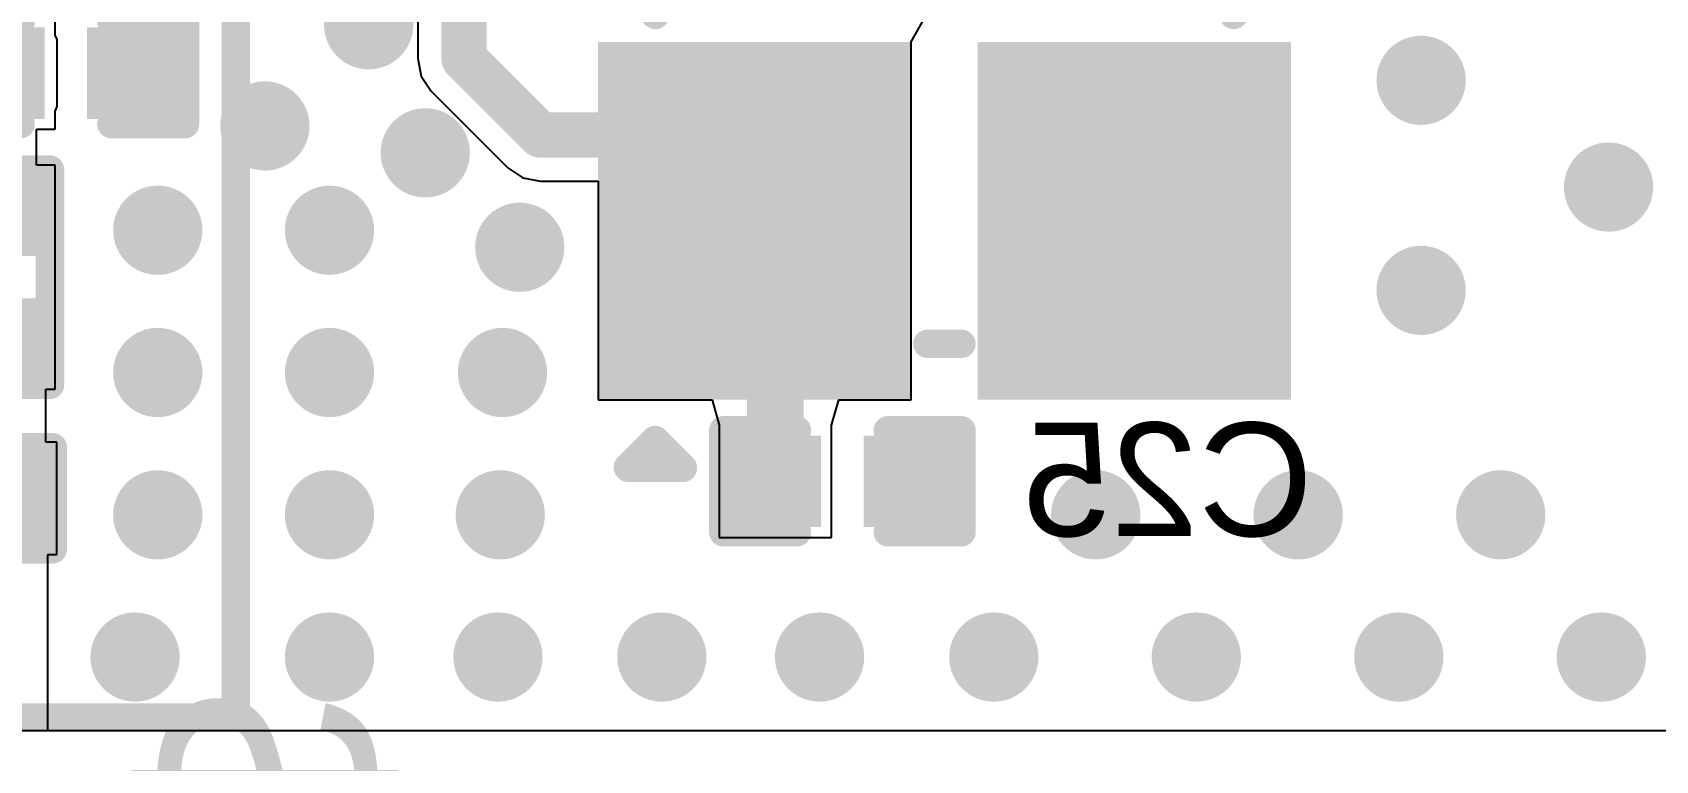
# Model space of a CAD drawing. Header units: millimetres. Extents: x -0.24 to 4.31, y -0.01 to 3.37.
# Drawn here: x 0.3059 to 0.5921, y 0.1957 to 0.3242 of the extents above; entities that cross this region are included whole.
import ezdxf

# ---------------------------------------------------------------- set-up
doc = ezdxf.new("R2010")
doc.units = ezdxf.units.MM
doc.header["$MEASUREMENT"] = 0
for name, color, linetype in [('BottomLayer', 5, 'Continuous'), ('BottomOverlay', 54, 'Continuous'), ('BottomPaste', 16, 'Continuous'), ('BottomSolder', 6, 'Continuous'), ('MidLayer1', 16, 'Continuous'), ('MidLayer2', 76, 'Continuous'), ('TopLayer', 1, 'Continuous'), ('ViaHoleLayer', 16, 'Continuous')]:
    doc.layers.add(name, color=color, linetype=linetype)
doc.styles.add('Arial', font='', dxfattribs={"height": 0.2})
doc.styles.get('Arial').set_extended_font_data('Arial')

# ---------------------------------------------------------------- blocks, each defined once
blk = doc.blocks.new('IND_0201_B_8')
at = {"layer": 'BottomLayer'}
for points in [[(-0.01575, 0.00591), (-0.00591, 0.00591), (-0.00591, -0.00591), (-0.01575, -0.00591)], [(0.00591, 0.00591), (0.01575, 0.00591), (0.01575, -0.00591), (0.00591, -0.00591)]]:
    blk.add_hatch(color=5, dxfattribs=at).paths.add_polyline_path(points)
at = {"layer": 'BottomPaste'}
for points in [[(-0.01575, 0.00591), (-0.00591, 0.00591), (-0.00591, -0.00591), (-0.01575, -0.00591)], [(0.00591, 0.00591), (0.01575, 0.00591), (0.01575, -0.00591), (0.00591, -0.00591)]]:
    blk.add_hatch(color=16, dxfattribs=at).paths.add_polyline_path(points)
at = {"layer": 'BottomSolder'}
for points in [[(-0.01791, 0.00807), (-0.00374, 0.00807), (-0.00374, -0.00807), (-0.01791, -0.00807)], [(0.00374, 0.00807), (0.01791, 0.00807), (0.01791, -0.00807), (0.00374, -0.00807)]]:
    blk.add_hatch(color=6, dxfattribs=at).paths.add_polyline_path(points)
at = {"layer": 'BottomOverlay', "const_width": 0.005}
for points in [[(-0.019, 0.009), (0.019, 0.009)], [(-0.019, 0.009), (-0.019, -0.009)], [(0.019, 0.009), (0.019, -0.009)], [(-0.019, -0.009), (0.019, -0.009)]]:
    blk.add_lwpolyline(points, dxfattribs=at)
at = {"layer": 'BottomOverlay', "const_width": 0.0025}
for points in [[(-0.02025, 0.009, 1), (-0.01775, 0.009, 1)], [(-0.02025, 0.009, 1), (-0.01775, 0.009, 1)], [(0.01775, 0.009, 1), (0.02025, 0.009, 1)], [(0.01775, 0.009, 1), (0.02025, 0.009, 1)], [(-0.02025, -0.009, 1), (-0.01775, -0.009, 1)], [(-0.02025, -0.009, 1), (-0.01775, -0.009, 1)], [(0.01775, -0.009, 1), (0.02025, -0.009, 1)], [(0.01775, -0.009, 1), (0.02025, -0.009, 1)]]:
    blk.add_lwpolyline(points, format="xyb", close=True, dxfattribs=at)
blk = doc.blocks.new('CAP_0201_B_9')
at = {"layer": 'BottomLayer'}
for points in [[(-0.01772, 0.00591), (-0.00591, 0.00591), (-0.00591, -0.00591), (-0.01772, -0.00591)], [(0.00591, 0.00591), (0.01772, 0.00591), (0.01772, -0.00591), (0.00591, -0.00591)]]:
    blk.add_hatch(color=5, dxfattribs=at).paths.add_polyline_path(points)
at = {"layer": 'BottomPaste'}
for points in [[(-0.01772, 0.00591), (-0.00591, 0.00591), (-0.00591, -0.00591), (-0.01772, -0.00591)], [(0.00591, 0.00591), (0.01772, 0.00591), (0.01772, -0.00591), (0.00591, -0.00591)]]:
    blk.add_hatch(color=16, dxfattribs=at).paths.add_polyline_path(points)
at = {"layer": 'BottomSolder'}
for points in [[(-0.01988, 0.00807), (-0.00374, 0.00807), (-0.00374, -0.00807), (-0.01988, -0.00807)], [(0.00374, 0.00807), (0.01988, 0.00807), (0.01988, -0.00807), (0.00374, -0.00807)]]:
    blk.add_hatch(color=6, dxfattribs=at).paths.add_polyline_path(points)
at = {"layer": 'BottomOverlay', "const_width": 0.005}
for points in [[(-0.008, 0.009), (-0.021, 0.009)], [(-0.021, 0.009), (-0.021, -0.009)], [(0.021, 0.009), (0.008, 0.009)], [(0.021, 0.009), (0.021, -0.009)], [(-0.008, -0.009), (-0.021, -0.009)], [(0.021, -0.009), (0.008, -0.009)]]:
    blk.add_lwpolyline(points, dxfattribs=at)
at = {"layer": 'BottomOverlay', "const_width": 0.0025}
for points in [[(-0.02225, 0.009, 1), (-0.01975, 0.009, 1)], [(-0.02225, 0.009, 1), (-0.01975, 0.009, 1)], [(-0.00925, 0.009, 1), (-0.00675, 0.009, 1)], [(0.00675, 0.009, 1), (0.00925, 0.009, 1)], [(0.01975, 0.009, 1), (0.02225, 0.009, 1)], [(0.01975, 0.009, 1), (0.02225, 0.009, 1)], [(-0.02225, -0.009, 1), (-0.01975, -0.009, 1)], [(-0.02225, -0.009, 1), (-0.01975, -0.009, 1)], [(-0.00925, -0.009, 1), (-0.00675, -0.009, 1)], [(0.00675, -0.009, 1), (0.00925, -0.009, 1)], [(0.01975, -0.009, 1), (0.02225, -0.009, 1)], [(0.01975, -0.009, 1), (0.02225, -0.009, 1)]]:
    blk.add_lwpolyline(points, format="xyb", close=True, dxfattribs=at)
blk = doc.blocks.new('CAP_0201_B_10')
at = {"layer": 'BottomLayer'}
for points in [[(-0.01772, 0.00591), (-0.00591, 0.00591), (-0.00591, -0.00591), (-0.01772, -0.00591)], [(0.00591, 0.00591), (0.01772, 0.00591), (0.01772, -0.00591), (0.00591, -0.00591)]]:
    blk.add_hatch(color=5, dxfattribs=at).paths.add_polyline_path(points)
at = {"layer": 'BottomPaste'}
for points in [[(-0.01772, 0.00591), (-0.00591, 0.00591), (-0.00591, -0.00591), (-0.01772, -0.00591)], [(0.00591, 0.00591), (0.01772, 0.00591), (0.01772, -0.00591), (0.00591, -0.00591)]]:
    blk.add_hatch(color=16, dxfattribs=at).paths.add_polyline_path(points)
at = {"layer": 'BottomSolder'}
for points in [[(-0.01988, 0.00807), (-0.00374, 0.00807), (-0.00374, -0.00807), (-0.01988, -0.00807)], [(0.00374, 0.00807), (0.01988, 0.00807), (0.01988, -0.00807), (0.00374, -0.00807)]]:
    blk.add_hatch(color=6, dxfattribs=at).paths.add_polyline_path(points)
at = {"layer": 'BottomOverlay', "const_width": 0.005}
for points in [[(-0.021, 0.009), (-0.008, 0.009)], [(-0.021, -0.009), (-0.021, 0.009)], [(0.008, 0.009), (0.021, 0.009)], [(0.021, -0.009), (0.021, 0.009)], [(-0.021, -0.009), (-0.008, -0.009)], [(0.008, -0.009), (0.021, -0.009)]]:
    blk.add_lwpolyline(points, dxfattribs=at)
at = {"layer": 'BottomOverlay', "const_width": 0.0025}
for points in [[(-0.02225, 0.009, 1), (-0.01975, 0.009, 1)], [(-0.02225, 0.009, 1), (-0.01975, 0.009, 1)], [(-0.00925, 0.009, 1), (-0.00675, 0.009, 1)], [(0.00675, 0.009, 1), (0.00925, 0.009, 1)], [(0.01975, 0.009, 1), (0.02225, 0.009, 1)], [(0.01975, 0.009, 1), (0.02225, 0.009, 1)], [(-0.02225, -0.009, 1), (-0.01975, -0.009, 1)], [(-0.02225, -0.009, 1), (-0.01975, -0.009, 1)], [(-0.00925, -0.009, 1), (-0.00675, -0.009, 1)], [(0.00675, -0.009, 1), (0.00925, -0.009, 1)], [(0.01975, -0.009, 1), (0.02225, -0.009, 1)], [(0.01975, -0.009, 1), (0.02225, -0.009, 1)]]:
    blk.add_lwpolyline(points, format="xyb", close=True, dxfattribs=at)
blk = doc.blocks.new('X322540MPB4SI__B_39')
at = {"layer": 'BottomLayer'}
for points in [[(-0.07087, 0.05709), (-0.01575, 0.05709), (-0.01575, 0.00984), (-0.07087, 0.00984)], [(0.01575, 0.05709), (0.07087, 0.05709), (0.07087, 0.00984), (0.01575, 0.00984)], [(-0.07087, -0.00984), (-0.01575, -0.00984), (-0.01575, -0.05709), (-0.07087, -0.05709)], [(0.01575, -0.00984), (0.07087, -0.00984), (0.07087, -0.05709), (0.01575, -0.05709)]]:
    blk.add_hatch(color=5, dxfattribs=at).paths.add_polyline_path(points)
at = {"layer": 'BottomPaste'}
for points in [[(-0.07087, 0.05709), (-0.01575, 0.05709), (-0.01575, 0.00984), (-0.07087, 0.00984)], [(0.01575, 0.05709), (0.07087, 0.05709), (0.07087, 0.00984), (0.01575, 0.00984)], [(-0.07087, -0.00984), (-0.01575, -0.00984), (-0.01575, -0.05709), (-0.07087, -0.05709)], [(0.01575, -0.00984), (0.07087, -0.00984), (0.07087, -0.05709), (0.01575, -0.05709)]]:
    blk.add_hatch(color=16, dxfattribs=at).paths.add_polyline_path(points)
at = {"layer": 'BottomSolder'}
for points in [[(-0.07487, 0.06109), (-0.01175, 0.06109), (-0.01175, 0.00584), (-0.07487, 0.00584)], [(0.01175, 0.06109), (0.07487, 0.06109), (0.07487, 0.00584), (0.01175, 0.00584)], [(-0.07487, -0.00584), (-0.01175, -0.00584), (-0.01175, -0.06109), (-0.07487, -0.06109)], [(0.01175, -0.00584), (0.07487, -0.00584), (0.07487, -0.06109), (0.01175, -0.06109)]]:
    blk.add_hatch(color=6, dxfattribs=at).paths.add_polyline_path(points)
at = {"layer": 'BottomOverlay', "const_width": 0.005}
for points in [[(-0.007, 0.051), (0.007, 0.051)], [(-0.065, 0.003), (-0.065, -0.003)], [(0.065, 0.003), (0.065, -0.003)], [(-0.007, -0.051), (0.007, -0.051)]]:
    blk.add_lwpolyline(points, dxfattribs=at)
at = {"layer": 'BottomOverlay', "const_width": 0.0025}
for points in [[(-0.00825, 0.051, 1), (-0.00575, 0.051, 1)], [(0.00575, 0.051, 1), (0.00825, 0.051, 1)], [(-0.06625, 0.003, 1), (-0.06375, 0.003, 1)], [(0.06375, 0.003, 1), (0.06625, 0.003, 1)], [(-0.06625, -0.003, 1), (-0.06375, -0.003, 1)], [(0.06375, -0.003, 1), (0.06625, -0.003, 1)], [(-0.00825, -0.051, 1), (-0.00575, -0.051, 1)], [(0.00575, -0.051, 1), (0.00825, -0.051, 1)]]:
    blk.add_lwpolyline(points, format="xyb", close=True, dxfattribs=at)
blk = doc.blocks.new('CAP_0201_B_65')
at = {"layer": 'BottomLayer'}
for points in [[(-0.01772, 0.00591), (-0.00591, 0.00591), (-0.00591, -0.00591), (-0.01772, -0.00591)], [(0.00591, 0.00591), (0.01772, 0.00591), (0.01772, -0.00591), (0.00591, -0.00591)]]:
    blk.add_hatch(color=5, dxfattribs=at).paths.add_polyline_path(points)
at = {"layer": 'BottomPaste'}
for points in [[(-0.01772, 0.00591), (-0.00591, 0.00591), (-0.00591, -0.00591), (-0.01772, -0.00591)], [(0.00591, 0.00591), (0.01772, 0.00591), (0.01772, -0.00591), (0.00591, -0.00591)]]:
    blk.add_hatch(color=16, dxfattribs=at).paths.add_polyline_path(points)
at = {"layer": 'BottomSolder'}
for points in [[(-0.01988, 0.00807), (-0.00374, 0.00807), (-0.00374, -0.00807), (-0.01988, -0.00807)], [(0.00374, 0.00807), (0.01988, 0.00807), (0.01988, -0.00807), (0.00374, -0.00807)]]:
    blk.add_hatch(color=6, dxfattribs=at).paths.add_polyline_path(points)
at = {"layer": 'BottomOverlay', "const_width": 0.005}
for points in [[(-0.008, 0.009), (-0.021, 0.009)], [(-0.021, 0.009), (-0.021, -0.009)], [(0.021, 0.009), (0.008, 0.009)], [(0.021, 0.009), (0.021, -0.009)], [(-0.008, -0.009), (-0.021, -0.009)], [(0.021, -0.009), (0.008, -0.009)]]:
    blk.add_lwpolyline(points, dxfattribs=at)
at = {"layer": 'BottomOverlay', "const_width": 0.0025}
for points in [[(-0.02225, 0.009, 1), (-0.01975, 0.009, 1)], [(-0.02225, 0.009, 1), (-0.01975, 0.009, 1)], [(-0.00925, 0.009, 1), (-0.00675, 0.009, 1)], [(0.00675, 0.009, 1), (0.00925, 0.009, 1)], [(0.01975, 0.009, 1), (0.02225, 0.009, 1)], [(0.01975, 0.009, 1), (0.02225, 0.009, 1)], [(-0.02225, -0.009, 1), (-0.01975, -0.009, 1)], [(-0.02225, -0.009, 1), (-0.01975, -0.009, 1)], [(-0.00925, -0.009, 1), (-0.00675, -0.009, 1)], [(0.00675, -0.009, 1), (0.00925, -0.009, 1)], [(0.01975, -0.009, 1), (0.02225, -0.009, 1)], [(0.01975, -0.009, 1), (0.02225, -0.009, 1)]]:
    blk.add_lwpolyline(points, format="xyb", close=True, dxfattribs=at)

msp = doc.modelspace()

# ---------------------------------------------------------------- hatches: boundary and pattern name
at = {"layer": 'BottomLayer'}
h = msp.add_hatch(color=5, dxfattribs=at)
edge = h.paths.add_edge_path()
edge.add_arc((0.36519, 0.32553), 0.00787, 0, 360)
h = msp.add_hatch(color=5, dxfattribs=at)
edge = h.paths.add_edge_path()
edge.add_arc((0.55077, 0.31573), 0.00787, 0, 360)
h = msp.add_hatch(color=5, dxfattribs=at)
edge = h.paths.add_edge_path()
edge.add_arc((0.34689, 0.30768), 0.00787, 0, 360)
h = msp.add_hatch(color=5, dxfattribs=at)
edge = h.paths.add_edge_path()
edge.add_arc((0.37517, 0.30295), 0.00787, 0, 360)
h = msp.add_hatch(color=5, dxfattribs=at)
edge = h.paths.add_edge_path()
edge.add_arc((0.58383, 0.2969), 0.00787, 0, 360)
h = msp.add_hatch(color=5, dxfattribs=at)
edge = h.paths.add_edge_path()
edge.add_arc((0.328, 0.28928), 0.00787, 0, 360)
h = msp.add_hatch(color=5, dxfattribs=at)
edge = h.paths.add_edge_path()
edge.add_arc((0.35828, 0.28928), 0.00787, 0, 360)
h = msp.add_hatch(color=5, dxfattribs=at)
edge = h.paths.add_edge_path()
edge.add_arc((0.39183, 0.28628), 0.00787, 0, 360)
h = msp.add_hatch(color=5, dxfattribs=at)
edge = h.paths.add_edge_path()
edge.add_arc((0.55077, 0.27868), 0.00787, 0, 360)
h = msp.add_hatch(color=5, dxfattribs=at)
edge = h.paths.add_edge_path()
edge.add_arc((0.328, 0.26419), 0.00787, 0, 360)
h = msp.add_hatch(color=5, dxfattribs=at)
edge = h.paths.add_edge_path()
edge.add_arc((0.35828, 0.26419), 0.00787, 0, 360)
h = msp.add_hatch(color=5, dxfattribs=at)
edge = h.paths.add_edge_path()
edge.add_arc((0.38879, 0.26419), 0.00787, 0, 360)
h = msp.add_hatch(color=5, dxfattribs=at)
edge = h.paths.add_edge_path()
edge.add_arc((0.328, 0.23909), 0.00787, 0, 360)
h = msp.add_hatch(color=5, dxfattribs=at)
edge = h.paths.add_edge_path()
edge.add_arc((0.35828, 0.23909), 0.00787, 0, 360)
h = msp.add_hatch(color=5, dxfattribs=at)
edge = h.paths.add_edge_path()
edge.add_arc((0.38839, 0.23909), 0.00787, 0, 360)
h = msp.add_hatch(color=5, dxfattribs=at)
edge = h.paths.add_edge_path()
edge.add_arc((0.49339, 0.23909), 0.00787, 0, 360)
h = msp.add_hatch(color=5, dxfattribs=at)
edge = h.paths.add_edge_path()
edge.add_arc((0.5291, 0.23909), 0.00787, 0, 360)
h = msp.add_hatch(color=5, dxfattribs=at)
edge = h.paths.add_edge_path()
edge.add_arc((0.56481, 0.23909), 0.00787, 0, 360)
h = msp.add_hatch(color=5, dxfattribs=at)
edge = h.paths.add_edge_path()
edge.add_arc((0.324, 0.214), 0.00787, 0, 360)
h = msp.add_hatch(color=5, dxfattribs=at)
edge = h.paths.add_edge_path()
edge.add_arc((0.35828, 0.214), 0.00787, 0, 360)
h = msp.add_hatch(color=5, dxfattribs=at)
edge = h.paths.add_edge_path()
edge.add_arc((0.38799, 0.214), 0.00787, 0, 360)
h = msp.add_hatch(color=5, dxfattribs=at)
edge = h.paths.add_edge_path()
edge.add_arc((0.41688, 0.214), 0.00787, 0, 360)
h = msp.add_hatch(color=5, dxfattribs=at)
edge = h.paths.add_edge_path()
edge.add_arc((0.4447, 0.214), 0.00787, 0, 360)
h = msp.add_hatch(color=5, dxfattribs=at)
edge = h.paths.add_edge_path()
edge.add_arc((0.47542, 0.214), 0.00787, 0, 360)
h = msp.add_hatch(color=5, dxfattribs=at)
edge = h.paths.add_edge_path()
edge.add_arc((0.51113, 0.214), 0.00787, 0, 360)
h = msp.add_hatch(color=5, dxfattribs=at)
edge = h.paths.add_edge_path()
edge.add_arc((0.54684, 0.214), 0.00787, 0, 360)
h = msp.add_hatch(color=5, dxfattribs=at)
edge = h.paths.add_edge_path()
edge.add_arc((0.58255, 0.214), 0.00787, 0, 360)
at = {"layer": 'MidLayer1'}
h = msp.add_hatch(color=16, dxfattribs=at)
edge = h.paths.add_edge_path()
edge.add_arc((0.36519, 0.32553), 0.00787, 0, 360)
h = msp.add_hatch(color=16, dxfattribs=at)
edge = h.paths.add_edge_path()
edge.add_arc((0.55077, 0.31573), 0.00787, 0, 360)
h = msp.add_hatch(color=16, dxfattribs=at)
edge = h.paths.add_edge_path()
edge.add_arc((0.34689, 0.30768), 0.00787, 0, 360)
h = msp.add_hatch(color=16, dxfattribs=at)
edge = h.paths.add_edge_path()
edge.add_arc((0.37517, 0.30295), 0.00787, 0, 360)
h = msp.add_hatch(color=16, dxfattribs=at)
edge = h.paths.add_edge_path()
edge.add_arc((0.58383, 0.2969), 0.00787, 0, 360)
h = msp.add_hatch(color=16, dxfattribs=at)
edge = h.paths.add_edge_path()
edge.add_arc((0.328, 0.28928), 0.00787, 0, 360)
h = msp.add_hatch(color=16, dxfattribs=at)
edge = h.paths.add_edge_path()
edge.add_arc((0.35828, 0.28928), 0.00787, 0, 360)
h = msp.add_hatch(color=16, dxfattribs=at)
edge = h.paths.add_edge_path()
edge.add_arc((0.39183, 0.28628), 0.00787, 0, 360)
h = msp.add_hatch(color=16, dxfattribs=at)
edge = h.paths.add_edge_path()
edge.add_arc((0.55077, 0.27868), 0.00787, 0, 360)
h = msp.add_hatch(color=16, dxfattribs=at)
edge = h.paths.add_edge_path()
edge.add_arc((0.328, 0.26419), 0.00787, 0, 360)
h = msp.add_hatch(color=16, dxfattribs=at)
edge = h.paths.add_edge_path()
edge.add_arc((0.35828, 0.26419), 0.00787, 0, 360)
h = msp.add_hatch(color=16, dxfattribs=at)
edge = h.paths.add_edge_path()
edge.add_arc((0.38879, 0.26419), 0.00787, 0, 360)
h = msp.add_hatch(color=16, dxfattribs=at)
edge = h.paths.add_edge_path()
edge.add_arc((0.328, 0.23909), 0.00787, 0, 360)
h = msp.add_hatch(color=16, dxfattribs=at)
edge = h.paths.add_edge_path()
edge.add_arc((0.35828, 0.23909), 0.00787, 0, 360)
h = msp.add_hatch(color=16, dxfattribs=at)
edge = h.paths.add_edge_path()
edge.add_arc((0.38839, 0.23909), 0.00787, 0, 360)
h = msp.add_hatch(color=16, dxfattribs=at)
edge = h.paths.add_edge_path()
edge.add_arc((0.49339, 0.23909), 0.00787, 0, 360)
h = msp.add_hatch(color=16, dxfattribs=at)
edge = h.paths.add_edge_path()
edge.add_arc((0.5291, 0.23909), 0.00787, 0, 360)
h = msp.add_hatch(color=16, dxfattribs=at)
edge = h.paths.add_edge_path()
edge.add_arc((0.56481, 0.23909), 0.00787, 0, 360)
h = msp.add_hatch(color=16, dxfattribs=at)
edge = h.paths.add_edge_path()
edge.add_arc((0.324, 0.214), 0.00787, 0, 360)
h = msp.add_hatch(color=16, dxfattribs=at)
edge = h.paths.add_edge_path()
edge.add_arc((0.35828, 0.214), 0.00787, 0, 360)
h = msp.add_hatch(color=16, dxfattribs=at)
edge = h.paths.add_edge_path()
edge.add_arc((0.38799, 0.214), 0.00787, 0, 360)
h = msp.add_hatch(color=16, dxfattribs=at)
edge = h.paths.add_edge_path()
edge.add_arc((0.41688, 0.214), 0.00787, 0, 360)
h = msp.add_hatch(color=16, dxfattribs=at)
edge = h.paths.add_edge_path()
edge.add_arc((0.4447, 0.214), 0.00787, 0, 360)
h = msp.add_hatch(color=16, dxfattribs=at)
edge = h.paths.add_edge_path()
edge.add_arc((0.47542, 0.214), 0.00787, 0, 360)
h = msp.add_hatch(color=16, dxfattribs=at)
edge = h.paths.add_edge_path()
edge.add_arc((0.51113, 0.214), 0.00787, 0, 360)
h = msp.add_hatch(color=16, dxfattribs=at)
edge = h.paths.add_edge_path()
edge.add_arc((0.54684, 0.214), 0.00787, 0, 360)
h = msp.add_hatch(color=16, dxfattribs=at)
edge = h.paths.add_edge_path()
edge.add_arc((0.58255, 0.214), 0.00787, 0, 360)
at = {"layer": 'MidLayer2'}
h = msp.add_hatch(color=76, dxfattribs=at)
edge = h.paths.add_edge_path()
edge.add_arc((0.36519, 0.32553), 0.00787, 0, 360)
h = msp.add_hatch(color=76, dxfattribs=at)
edge = h.paths.add_edge_path()
edge.add_arc((0.55077, 0.31573), 0.00787, 0, 360)
h = msp.add_hatch(color=76, dxfattribs=at)
edge = h.paths.add_edge_path()
edge.add_arc((0.34689, 0.30768), 0.00787, 0, 360)
h = msp.add_hatch(color=76, dxfattribs=at)
edge = h.paths.add_edge_path()
edge.add_arc((0.37517, 0.30295), 0.00787, 0, 360)
h = msp.add_hatch(color=76, dxfattribs=at)
edge = h.paths.add_edge_path()
edge.add_arc((0.58383, 0.2969), 0.00787, 0, 360)
h = msp.add_hatch(color=76, dxfattribs=at)
edge = h.paths.add_edge_path()
edge.add_arc((0.328, 0.28928), 0.00787, 0, 360)
h = msp.add_hatch(color=76, dxfattribs=at)
edge = h.paths.add_edge_path()
edge.add_arc((0.35828, 0.28928), 0.00787, 0, 360)
h = msp.add_hatch(color=76, dxfattribs=at)
edge = h.paths.add_edge_path()
edge.add_arc((0.39183, 0.28628), 0.00787, 0, 360)
h = msp.add_hatch(color=76, dxfattribs=at)
edge = h.paths.add_edge_path()
edge.add_arc((0.55077, 0.27868), 0.00787, 0, 360)
h = msp.add_hatch(color=76, dxfattribs=at)
edge = h.paths.add_edge_path()
edge.add_arc((0.328, 0.26419), 0.00787, 0, 360)
h = msp.add_hatch(color=76, dxfattribs=at)
edge = h.paths.add_edge_path()
edge.add_arc((0.35828, 0.26419), 0.00787, 0, 360)
h = msp.add_hatch(color=76, dxfattribs=at)
edge = h.paths.add_edge_path()
edge.add_arc((0.38879, 0.26419), 0.00787, 0, 360)
h = msp.add_hatch(color=76, dxfattribs=at)
edge = h.paths.add_edge_path()
edge.add_arc((0.328, 0.23909), 0.00787, 0, 360)
h = msp.add_hatch(color=76, dxfattribs=at)
edge = h.paths.add_edge_path()
edge.add_arc((0.35828, 0.23909), 0.00787, 0, 360)
h = msp.add_hatch(color=76, dxfattribs=at)
edge = h.paths.add_edge_path()
edge.add_arc((0.38839, 0.23909), 0.00787, 0, 360)
h = msp.add_hatch(color=76, dxfattribs=at)
edge = h.paths.add_edge_path()
edge.add_arc((0.49339, 0.23909), 0.00787, 0, 360)
h = msp.add_hatch(color=76, dxfattribs=at)
edge = h.paths.add_edge_path()
edge.add_arc((0.5291, 0.23909), 0.00787, 0, 360)
h = msp.add_hatch(color=76, dxfattribs=at)
edge = h.paths.add_edge_path()
edge.add_arc((0.56481, 0.23909), 0.00787, 0, 360)
h = msp.add_hatch(color=76, dxfattribs=at)
edge = h.paths.add_edge_path()
edge.add_arc((0.324, 0.214), 0.00787, 0, 360)
h = msp.add_hatch(color=76, dxfattribs=at)
edge = h.paths.add_edge_path()
edge.add_arc((0.35828, 0.214), 0.00787, 0, 360)
h = msp.add_hatch(color=76, dxfattribs=at)
edge = h.paths.add_edge_path()
edge.add_arc((0.38799, 0.214), 0.00787, 0, 360)
h = msp.add_hatch(color=76, dxfattribs=at)
edge = h.paths.add_edge_path()
edge.add_arc((0.41688, 0.214), 0.00787, 0, 360)
h = msp.add_hatch(color=76, dxfattribs=at)
edge = h.paths.add_edge_path()
edge.add_arc((0.4447, 0.214), 0.00787, 0, 360)
h = msp.add_hatch(color=76, dxfattribs=at)
edge = h.paths.add_edge_path()
edge.add_arc((0.47542, 0.214), 0.00787, 0, 360)
h = msp.add_hatch(color=76, dxfattribs=at)
edge = h.paths.add_edge_path()
edge.add_arc((0.51113, 0.214), 0.00787, 0, 360)
h = msp.add_hatch(color=76, dxfattribs=at)
edge = h.paths.add_edge_path()
edge.add_arc((0.54684, 0.214), 0.00787, 0, 360)
h = msp.add_hatch(color=76, dxfattribs=at)
edge = h.paths.add_edge_path()
edge.add_arc((0.58255, 0.214), 0.00787, 0, 360)
at = {"layer": 'TopLayer'}
h = msp.add_hatch(color=1, dxfattribs=at)
edge = h.paths.add_edge_path()
edge.add_arc((0.36519, 0.32553), 0.00787, 0, 360)
h = msp.add_hatch(color=1, dxfattribs=at)
edge = h.paths.add_edge_path()
edge.add_arc((0.55077, 0.31573), 0.00787, 0, 360)
h = msp.add_hatch(color=1, dxfattribs=at)
edge = h.paths.add_edge_path()
edge.add_arc((0.34689, 0.30768), 0.00787, 0, 360)
h = msp.add_hatch(color=1, dxfattribs=at)
edge = h.paths.add_edge_path()
edge.add_arc((0.37517, 0.30295), 0.00787, 0, 360)
h = msp.add_hatch(color=1, dxfattribs=at)
edge = h.paths.add_edge_path()
edge.add_arc((0.58383, 0.2969), 0.00787, 0, 360)
h = msp.add_hatch(color=1, dxfattribs=at)
edge = h.paths.add_edge_path()
edge.add_arc((0.328, 0.28928), 0.00787, 0, 360)
h = msp.add_hatch(color=1, dxfattribs=at)
edge = h.paths.add_edge_path()
edge.add_arc((0.35828, 0.28928), 0.00787, 0, 360)
h = msp.add_hatch(color=1, dxfattribs=at)
edge = h.paths.add_edge_path()
edge.add_arc((0.39183, 0.28628), 0.00787, 0, 360)
h = msp.add_hatch(color=1, dxfattribs=at)
edge = h.paths.add_edge_path()
edge.add_arc((0.55077, 0.27868), 0.00787, 0, 360)
h = msp.add_hatch(color=1, dxfattribs=at)
edge = h.paths.add_edge_path()
edge.add_arc((0.328, 0.26419), 0.00787, 0, 360)
h = msp.add_hatch(color=1, dxfattribs=at)
edge = h.paths.add_edge_path()
edge.add_arc((0.35828, 0.26419), 0.00787, 0, 360)
h = msp.add_hatch(color=1, dxfattribs=at)
edge = h.paths.add_edge_path()
edge.add_arc((0.38879, 0.26419), 0.00787, 0, 360)
h = msp.add_hatch(color=1, dxfattribs=at)
edge = h.paths.add_edge_path()
edge.add_arc((0.328, 0.23909), 0.00787, 0, 360)
h = msp.add_hatch(color=1, dxfattribs=at)
edge = h.paths.add_edge_path()
edge.add_arc((0.35828, 0.23909), 0.00787, 0, 360)
h = msp.add_hatch(color=1, dxfattribs=at)
edge = h.paths.add_edge_path()
edge.add_arc((0.38839, 0.23909), 0.00787, 0, 360)
h = msp.add_hatch(color=1, dxfattribs=at)
edge = h.paths.add_edge_path()
edge.add_arc((0.49339, 0.23909), 0.00787, 0, 360)
h = msp.add_hatch(color=1, dxfattribs=at)
edge = h.paths.add_edge_path()
edge.add_arc((0.5291, 0.23909), 0.00787, 0, 360)
h = msp.add_hatch(color=1, dxfattribs=at)
edge = h.paths.add_edge_path()
edge.add_arc((0.56481, 0.23909), 0.00787, 0, 360)
h = msp.add_hatch(color=1, dxfattribs=at)
edge = h.paths.add_edge_path()
edge.add_arc((0.324, 0.214), 0.00787, 0, 360)
h = msp.add_hatch(color=1, dxfattribs=at)
edge = h.paths.add_edge_path()
edge.add_arc((0.35828, 0.214), 0.00787, 0, 360)
h = msp.add_hatch(color=1, dxfattribs=at)
edge = h.paths.add_edge_path()
edge.add_arc((0.38799, 0.214), 0.00787, 0, 360)
h = msp.add_hatch(color=1, dxfattribs=at)
edge = h.paths.add_edge_path()
edge.add_arc((0.41688, 0.214), 0.00787, 0, 360)
h = msp.add_hatch(color=1, dxfattribs=at)
edge = h.paths.add_edge_path()
edge.add_arc((0.4447, 0.214), 0.00787, 0, 360)
h = msp.add_hatch(color=1, dxfattribs=at)
edge = h.paths.add_edge_path()
edge.add_arc((0.47542, 0.214), 0.00787, 0, 360)
h = msp.add_hatch(color=1, dxfattribs=at)
edge = h.paths.add_edge_path()
edge.add_arc((0.51113, 0.214), 0.00787, 0, 360)
h = msp.add_hatch(color=1, dxfattribs=at)
edge = h.paths.add_edge_path()
edge.add_arc((0.54684, 0.214), 0.00787, 0, 360)
h = msp.add_hatch(color=1, dxfattribs=at)
edge = h.paths.add_edge_path()
edge.add_arc((0.58255, 0.214), 0.00787, 0, 360)
at = {"layer": 'ViaHoleLayer'}
h = msp.add_hatch(color=16, dxfattribs=at)
edge = h.paths.add_edge_path()
edge.add_arc((0.36519, 0.32553), 0.00394, 0, 360)
h = msp.add_hatch(color=16, dxfattribs=at)
edge = h.paths.add_edge_path()
edge.add_arc((0.55077, 0.31573), 0.00394, 0, 360)
h = msp.add_hatch(color=16, dxfattribs=at)
edge = h.paths.add_edge_path()
edge.add_arc((0.34689, 0.30768), 0.00394, 0, 360)
h = msp.add_hatch(color=16, dxfattribs=at)
edge = h.paths.add_edge_path()
edge.add_arc((0.37517, 0.30295), 0.00394, 0, 360)
h = msp.add_hatch(color=16, dxfattribs=at)
edge = h.paths.add_edge_path()
edge.add_arc((0.58383, 0.2969), 0.00394, 0, 360)
h = msp.add_hatch(color=16, dxfattribs=at)
edge = h.paths.add_edge_path()
edge.add_arc((0.328, 0.28928), 0.00394, 0, 360)
h = msp.add_hatch(color=16, dxfattribs=at)
edge = h.paths.add_edge_path()
edge.add_arc((0.35828, 0.28928), 0.00394, 0, 360)
h = msp.add_hatch(color=16, dxfattribs=at)
edge = h.paths.add_edge_path()
edge.add_arc((0.39183, 0.28628), 0.00394, 0, 360)
h = msp.add_hatch(color=16, dxfattribs=at)
edge = h.paths.add_edge_path()
edge.add_arc((0.55077, 0.27868), 0.00394, 0, 360)
h = msp.add_hatch(color=16, dxfattribs=at)
edge = h.paths.add_edge_path()
edge.add_arc((0.328, 0.26419), 0.00394, 0, 360)
h = msp.add_hatch(color=16, dxfattribs=at)
edge = h.paths.add_edge_path()
edge.add_arc((0.35828, 0.26419), 0.00394, 0, 360)
h = msp.add_hatch(color=16, dxfattribs=at)
edge = h.paths.add_edge_path()
edge.add_arc((0.38879, 0.26419), 0.00394, 0, 360)
h = msp.add_hatch(color=16, dxfattribs=at)
edge = h.paths.add_edge_path()
edge.add_arc((0.328, 0.23909), 0.00394, 0, 360)
h = msp.add_hatch(color=16, dxfattribs=at)
edge = h.paths.add_edge_path()
edge.add_arc((0.35828, 0.23909), 0.00394, 0, 360)
h = msp.add_hatch(color=16, dxfattribs=at)
edge = h.paths.add_edge_path()
edge.add_arc((0.38839, 0.23909), 0.00394, 0, 360)
h = msp.add_hatch(color=16, dxfattribs=at)
edge = h.paths.add_edge_path()
edge.add_arc((0.49339, 0.23909), 0.00394, 0, 360)
h = msp.add_hatch(color=16, dxfattribs=at)
edge = h.paths.add_edge_path()
edge.add_arc((0.5291, 0.23909), 0.00394, 0, 360)
h = msp.add_hatch(color=16, dxfattribs=at)
edge = h.paths.add_edge_path()
edge.add_arc((0.56481, 0.23909), 0.00394, 0, 360)
h = msp.add_hatch(color=16, dxfattribs=at)
edge = h.paths.add_edge_path()
edge.add_arc((0.324, 0.214), 0.00394, 0, 360)
h = msp.add_hatch(color=16, dxfattribs=at)
edge = h.paths.add_edge_path()
edge.add_arc((0.35828, 0.214), 0.00394, 0, 360)
h = msp.add_hatch(color=16, dxfattribs=at)
edge = h.paths.add_edge_path()
edge.add_arc((0.38799, 0.214), 0.00394, 0, 360)
h = msp.add_hatch(color=16, dxfattribs=at)
edge = h.paths.add_edge_path()
edge.add_arc((0.41688, 0.214), 0.00394, 0, 360)
h = msp.add_hatch(color=16, dxfattribs=at)
edge = h.paths.add_edge_path()
edge.add_arc((0.4447, 0.214), 0.00394, 0, 360)
h = msp.add_hatch(color=16, dxfattribs=at)
edge = h.paths.add_edge_path()
edge.add_arc((0.47542, 0.214), 0.00394, 0, 360)
h = msp.add_hatch(color=16, dxfattribs=at)
edge = h.paths.add_edge_path()
edge.add_arc((0.51113, 0.214), 0.00394, 0, 360)
h = msp.add_hatch(color=16, dxfattribs=at)
edge = h.paths.add_edge_path()
edge.add_arc((0.54684, 0.214), 0.00394, 0, 360)
h = msp.add_hatch(color=16, dxfattribs=at)
edge = h.paths.add_edge_path()
edge.add_arc((0.58255, 0.214), 0.00394, 0, 360)

# ---------------------------------------------------------------- linework, layer by layer
at = {"layer": 'BottomLayer'}
for p, q in [((0.37384, 0.34908), (0.37384, 0.31959)), ((0.30991, 0.3237), (0.30991, 0.32691)), ((0.46088, 0.3225), (0.46315, 0.32656)), ((0.31024, 0.32291), (0.30991, 0.3237)), ((0.31024, 0.31109), (0.31024, 0.32291)), ((0.46088, 0.3214), (0.46088, 0.3225)), ((0.46088, 0.25939), (0.46088, 0.3214)), ((0.37384, 0.31959), (0.37384, 0.31959)), ((0.37384, 0.31959), (0.37446, 0.31647)), ((0.37446, 0.31647), (0.37623, 0.31382)), ((0.37623, 0.31382), (0.38974, 0.30031)), ((0.30991, 0.3103), (0.31024, 0.31109)), ((0.30991, 0.30709), (0.30991, 0.3103)), ((0.30661, 0.30706), (0.3067, 0.30709)), ((0.30661, 0.30075), (0.30661, 0.30706)), ((0.3067, 0.30709), (0.30991, 0.30709)), ((0.30991, 0.30075), (0.30661, 0.30075)), ((0.30991, 0.28409), (0.30991, 0.30075)), ((0.38974, 0.30031), (0.38974, 0.30031)), ((0.38974, 0.30031), (0.39239, 0.29854)), ((0.39239, 0.29854), (0.39551, 0.29792)), ((0.39551, 0.29792), (0.40563, 0.29792)), ((0.40563, 0.29792), (0.40563, 0.25939)), ((0.30991, 0.28291), (0.30991, 0.28409)), ((0.30991, 0.27909), (0.30991, 0.28291)), ((0.30991, 0.27791), (0.30991, 0.27909)), ((0.30991, 0.26125), (0.30991, 0.27791)), ((0.30826, 0.25191), (0.30826, 0.26125)), ((0.30826, 0.26125), (0.30991, 0.26125)), ((0.40563, 0.25939), (0.42575, 0.25939)), ((0.42575, 0.25939), (0.427, 0.25491)), ((0.44681, 0.25491), (0.44807, 0.25939)), ((0.44807, 0.25939), (0.46088, 0.25939)), ((0.427, 0.25491), (0.427, 0.25491)), ((0.427, 0.25491), (0.427, 0.25491)), ((0.427, 0.25491), (0.427, 0.25491)), ((0.427, 0.25491), (0.427, 0.23509)), ((0.44681, 0.23509), (0.44681, 0.25491)), ((0.44681, 0.25491), (0.44681, 0.25491)), ((0.44681, 0.25491), (0.44681, 0.25491)), ((0.44681, 0.25491), (0.44681, 0.25491)), ((0.31022, 0.25191), (0.30826, 0.25191)), ((0.31022, 0.23209), (0.31022, 0.25191)), ((0.427, 0.23509), (0.44681, 0.23509)), ((0.30861, 0.201), (0.30861, 0.23209)), ((0.30861, 0.23209), (0.31022, 0.23209)), ((1.19086, 0.201), (0.30861, 0.201))]:
    msp.add_line(p, q, dxfattribs=at)
for points, const_width in [([(0.382, 0.31959), (0.382, 0.358)], 0.008), ([(0.382, 0.31959), (0.39551, 0.30608)], 0.008), ([(0.39551, 0.30608), (0.41812, 0.30608)], 0.008), ([(0.41812, 0.30608), (0.43325, 0.29095)], 0.008), ([(0.43325, 0.29095), (0.43691, 0.28729)], 0.01), ([(0.43691, 0.245), (0.43691, 0.28729)], 0.01)]:
    msp.add_lwpolyline(points, dxfattribs=dict(at, const_width=const_width))
for points, const_width in [([(0.38, 0.31959, 1), (0.384, 0.31959, 1)], 0.004), ([(0.38, 0.31959, 1), (0.384, 0.31959, 1)], 0.004), ([(0.39351, 0.30608, 1), (0.39751, 0.30608, 1)], 0.004), ([(0.39351, 0.30608, 1), (0.39751, 0.30608, 1)], 0.004), ([(0.41612, 0.30608, 1), (0.42012, 0.30608, 1)], 0.004), ([(0.41612, 0.30608, 1), (0.42012, 0.30608, 1)], 0.004), ([(0.43075, 0.29095, 1), (0.43575, 0.29095, 1)], 0.005), ([(0.43125, 0.29095, 1), (0.43525, 0.29095, 1)], 0.004), ([(0.43441, 0.28729, 1), (0.43941, 0.28729, 1)], 0.005), ([(0.43441, 0.28729, 1), (0.43941, 0.28729, 1)], 0.005), ([(0.43441, 0.245, 1), (0.43941, 0.245, 1)], 0.005)]:
    msp.add_lwpolyline(points, format="xyb", close=True, dxfattribs=dict(at, const_width=const_width))
at = {"layer": 'BottomOverlay', "const_width": 0.005}
for points in [[(0.34178, 0.20331), (0.34178, 0.33209)], [(0.41088, 0.24746), (0.4157, 0.25229)], [(0.4157, 0.25229), (0.42061, 0.24738)], [(0.41096, 0.24738), (0.42061, 0.24738)], [(0.098, 0.20331), (0.34178, 0.20331)]]:
    msp.add_lwpolyline(points, dxfattribs=at)
at = {"layer": 'BottomOverlay', "const_width": 0.0025}
for points in [[(0.41445, 0.25229, 1), (0.41695, 0.25229, 1)], [(0.41445, 0.25229, 1), (0.41695, 0.25229, 1)], [(0.40963, 0.24746, 1), (0.41213, 0.24746, 1)], [(0.40971, 0.24738, 1), (0.41221, 0.24738, 1)], [(0.41936, 0.24738, 1), (0.42186, 0.24738, 1)], [(0.41936, 0.24738, 1), (0.42186, 0.24738, 1)], [(0.34053, 0.20331, 1), (0.34303, 0.20331, 1)], [(0.34053, 0.20331, 1), (0.34303, 0.20331, 1)]]:
    msp.add_lwpolyline(points, format="xyb", close=True, dxfattribs=at)
at = {"layer": 'MidLayer1'}
msp.add_line((1.19058, 0.201), (0, 0.201), dxfattribs=at)
at = {"layer": 'MidLayer2'}
msp.add_line((1.19086, 0.201), (0, 0.201), dxfattribs=at)
at = {"layer": 'TopLayer'}
msp.add_line((1.19086, 0.201), (0, 0.201), dxfattribs=at)

# ---------------------------------------------------------------- block references
for name, p, rotation in [('X322540MPB4SI__B_39', (0.46672, 0.33425), 90), ('CAP_0201_B_9', (0.31181, 0.317), 180), ('IND_0201_B_8', (0.3, 0.281), 90), ('CAP_0201_B_65', (0.44872, 0.245), 180)]:
    msp.add_blockref(name, p, dxfattribs=dict(rotation=rotation))
msp.add_blockref('CAP_0201_B_10', (0.2885, 0.242))

# ---------------------------------------------------------------- texts
at = {"layer": 'BottomOverlay', "style": 'Arial', "text_generation_flag": 2}
msp.add_text('C25', height=0.02, dxfattribs=at).set_placement((0.53173, 0.23534))
msp.add_text('$', height=0.04, rotation=270, dxfattribs=at).set_placement((0.32738, 0.17656))

doc.saveas('drawing.dxf')
